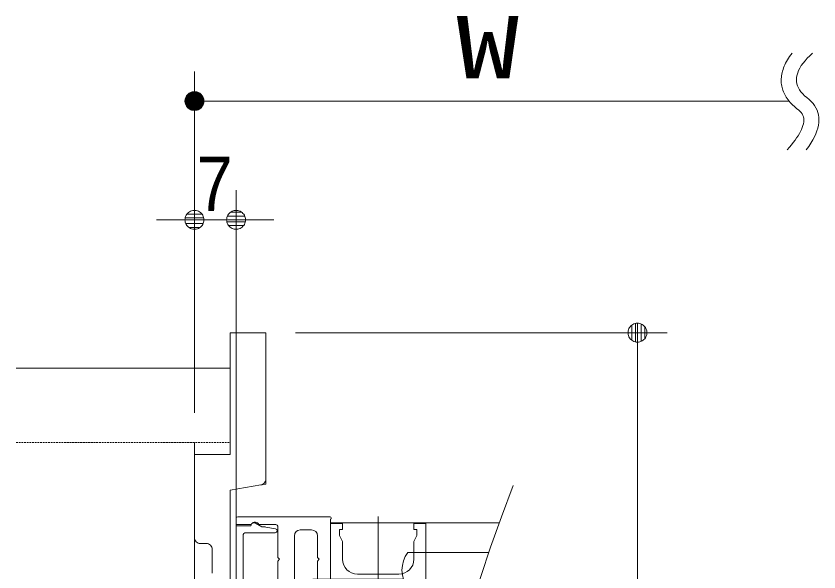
# Model space of a CAD drawing. Units: millimetres, scale not verified. Extents: x -6062 to 6062, y -3045 to 3045.
# Drawn here: x -5392 to -4852, y 1810 to 2184 of the extents above; entities that cross this region are included whole.
import ezdxf
from ezdxf.enums import TextEntityAlignment as Align

# ---------------------------------------------------------------- set-up
doc = ezdxf.new("R2010")
doc.units = ezdxf.units.MM
doc.header["$LTSCALE"] = 20
for name, pattern in [('CHAIN1', [8, 5, -1, 1, -1]), ('DASHED1', [1.8, 1.2, -0.6]), ('DOUBLE_CHAIN1', [8.8, 5, -1, 0.6, -0.6, 0.6, -1])]:
    doc.linetypes.add(name, pattern=pattern)
for name, color, linetype, lineweight in [('0-0_2寸法-1', 7, 'Continuous', 9), ('0-1_0', 7, 'Continuous', 9), ('0-3_2寸法-3', 7, 'Continuous', 9), ('0-4_3一般', 7, 'Continuous', 9)]:
    doc.layers.add(name, color=color, linetype=linetype, lineweight=lineweight)
doc.styles.add('ＭＳ ゴシック', font='')
doc.styles.add('ＭＳ Ｐゴシック', font='')
doc.styles.get('ＭＳ ゴシック').set_extended_font_data('MS Gothic')
doc.styles.get('ＭＳ Ｐゴシック').set_extended_font_data('MS PGothic')

# ---------------------------------------------------------------- blocks, each defined once
blk = doc.blocks.new('_Dot')
at = {"layer": '0-1_0'}
for p, q in [((-10, 0), (-20, 0)), ((9.78, 2), (-9.78, 2)), ((7.99, 6), (-7.99, 6)), ((9.16, -3.98), (-9.16, -3.98)), ((6, -7.98), (-6, -7.98))]:
    blk.add_line(p, q, dxfattribs=at)
for points in [[(10, 0), (9.92, 1.25), (9.69, 2.49), (9.3, 3.68), (8.76, 4.82), (8.09, 5.88), (7.29, 6.85), (6.37, 7.71), (5.36, 8.44), (4.26, 9.05), (3.09, 9.51), (1.87, 9.82), (0.63, 9.98), (-0.63, 9.98), (-1.87, 9.82), (-3.09, 9.51), (-4.26, 9.05), (-5.36, 8.44), (-6.37, 7.71), (-7.29, 6.85), (-8.09, 5.88), (-8.76, 4.82), (-9.3, 3.68), (-9.69, 2.49), (-9.92, 1.25), (-10, 0), (0, 0)], [(-10, 0), (-9.92, -1.25), (-9.69, -2.49), (-9.3, -3.68), (-8.76, -4.82), (-8.09, -5.88), (-7.29, -6.85), (-6.37, -7.71), (-5.36, -8.44), (-4.26, -9.05), (-3.09, -9.51), (-1.87, -9.82), (-0.63, -9.98), (0.63, -9.98), (1.87, -9.82), (3.09, -9.51), (4.26, -9.05), (5.36, -8.44), (6.37, -7.71), (7.29, -6.85), (8.09, -5.88), (8.76, -4.82), (9.3, -3.68), (9.69, -2.49), (9.92, -1.25), (10, 0), (0, 0)]]:
    blk.add_lwpolyline(points, close=True, dxfattribs=at)
blk = doc.blocks.new('グループ-2')
at = {"layer": '0-3_2寸法-3'}
blk.add_line((-61436, 41925.6), (-61467.9, 41880.9), dxfattribs=at)
for points in [[(-61659.7, 43180.9), (-61677, 43158.6), (-61693.2, 43136.4), (-61708.1, 43114.3), (-61721.9, 43092.3), (-61734.5, 43070.3), (-61745.9, 43048.4), (-61756.3, 43026.5), (-61765.6, 43004.9), (-61774, 42983.4), (-61781.4, 42962.1), (-61787.8, 42940.9), (-61793.3, 42919.9), (-61797.8, 42899.1), (-61801.3, 42878.4), (-61803.8, 42858), (-61805.4, 42837.6), (-61806, 42817.5), (-61805.7, 42797.5), (-61804.3, 42777.7), (-61802, 42758), (-61798.8, 42738.6), (-61794.5, 42719.2), (-61789.3, 42700.1), (-61783.1, 42681.1), (-61776, 42662.3), (-61767.8, 42643.7), (-61758.7, 42625.2), (-61748.7, 42606.9), (-61737.6, 42588.7), (-61725.6, 42570.7), (-61712.6, 42552.9), (-61698.7, 42535.3), (-61683.8, 42517.8), (-61667.9, 42500.5), (-61651, 42483.4), (-61633.2, 42466.4), (-61614.4, 42449.6), (-61594.6, 42433), (-61573.9, 42416.5)], [(-61383.4, 43180.9), (-61420.9, 43146.4), (-61454.8, 43112.5), (-61485.2, 43079), (-61512.1, 43046), (-61535.4, 43013.4), (-61555.2, 42981.4), (-61571.4, 42949.8), (-61584.1, 42918.7), (-61593.3, 42888), (-61599, 42857.8), (-61601.1, 42828.2), (-61599.7, 42798.9), (-61594.7, 42770.2), (-61586.2, 42741.9), (-61574.2, 42714.1), (-61558.7, 42686.8), (-61539.6, 42660), (-61517, 42633.6), (-61490.8, 42607.7), (-61461.2, 42582.3), (-61430, 42556.9), (-61402.1, 42530.5), (-61377.5, 42503), (-61356.1, 42474.6), (-61338.2, 42445.2), (-61323.5, 42414.7), (-61312.2, 42383.2), (-61304.2, 42350.7), (-61299.6, 42317.1), (-61298.2, 42282.6), (-61300.2, 42247), (-61305.5, 42210.4), (-61314.2, 42172.8), (-61326.2, 42134.2), (-61341.5, 42094.5), (-61360.1, 42053.8), (-61382.1, 42012.1), (-61407.3, 41969.4), (-61436, 41925.6)], [(-61573.9, 42416.5), (-61554.7, 42399.5), (-61538.5, 42381.6), (-61525.1, 42362.9), (-61514.6, 42343.2), (-61507, 42322.7), (-61502.3, 42301.3), (-61500.6, 42279), (-61501.7, 42255.8), (-61505.8, 42231.8), (-61512.7, 42206.8), (-61522, 42181.1), (-61533.3, 42154.5), (-61546.7, 42127.2), (-61562, 42099.1), (-61579.4, 42070.3), (-61598.8, 42040.7), (-61620.2, 42010.3), (-61643.6, 41979.1), (-61669, 41947.1), (-61696.4, 41914.4), (-61725.8, 41880.9)]]:
    blk.add_lwpolyline(points, dxfattribs=at)
blk = doc.blocks.new('グループ-3')
at = {"layer": '0-3_2寸法-3'}
for p, q in [((-69700, 41336.9), (-69700, 42936.9)), ((-69575.2, 42559.8), (-69824.8, 42559.8)), ((-69576.1, 42563.8), (-69823.9, 42563.8)), ((-69577.1, 42567.8), (-69822.9, 42567.8)), ((-69578, 42571.8), (-69822, 42571.8)), ((-69579, 42575.8), (-69821, 42575.8)), ((-69580.6, 42579.8), (-69819.4, 42579.8)), ((-69582.2, 42583.8), (-69817.8, 42583.8)), ((-69583.9, 42587.8), (-69816.1, 42587.8)), ((-69585.6, 42591.8), (-69814.4, 42591.8)), ((-69587.4, 42595.8), (-69812.6, 42595.8)), ((-69589.9, 42599.8), (-69810.1, 42599.8)), ((-69592.3, 42603.8), (-69807.7, 42603.8)), ((-69594.8, 42607.8), (-69805.2, 42607.8)), ((-69597.3, 42611.8), (-69802.7, 42611.8)), ((-69600.7, 42615.8), (-69799.3, 42615.8)), ((-69604.1, 42619.8), (-69795.9, 42619.8)), ((-69607.5, 42623.8), (-69792.5, 42623.8)), ((-69611.3, 42627.8), (-69788.7, 42627.8)), ((-69615.9, 42631.8), (-69784.1, 42631.8)), ((-69620.6, 42635.8), (-69779.4, 42635.8)), ((-69625.3, 42639.8), (-69774.7, 42639.8)), ((-69631.9, 42643.8), (-69768.1, 42643.8)), ((-69638.4, 42647.8), (-69761.6, 42647.8)), ((-69646.2, 42651.8), (-69753.8, 42651.8)), ((-69655.8, 42655.8), (-69744.2, 42655.8)), ((-69668.9, 42659.8), (-69731.1, 42659.8)), ((-69696.8, 42663.8), (-69703.2, 42663.8)), ((-69573, 42535.8), (-69827, 42535.8)), ((-69573.1, 42539.8), (-69826.9, 42539.8)), ((-69573.3, 42531.8), (-69826.7, 42531.8)), ((-69573.4, 42543.8), (-69826.6, 42543.8)), ((-69573.6, 42527.8), (-69826.4, 42527.8)), ((-69573.7, 42547.8), (-69826.3, 42547.8)), ((-69573.9, 42523.8), (-69826.1, 42523.8)), ((-69574, 42551.8), (-69826, 42551.8)), ((-69574.2, 42519.8), (-69825.8, 42519.8)), ((-69574.4, 42555.8), (-69825.6, 42555.8)), ((-69574.7, 42515.8), (-69825.3, 42515.8)), ((-69575.7, 42511.8), (-69824.3, 42511.8)), ((-69576.7, 42507.8), (-69823.3, 42507.8)), ((-69577.6, 42503.8), (-69822.4, 42503.8)), ((-69578.6, 42499.8), (-69821.4, 42499.8)), ((-69579.9, 42495.8), (-69820.1, 42495.8)), ((-69581.5, 42491.8), (-69818.5, 42491.8)), ((-69583.2, 42487.8), (-69816.8, 42487.8)), ((-69584.8, 42483.8), (-69815.2, 42483.8)), ((-69586.5, 42479.8), (-69813.5, 42479.8)), ((-69588.8, 42475.8), (-69811.2, 42475.8)), ((-69591.3, 42471.8), (-69808.7, 42471.8)), ((-69593.7, 42467.8), (-69806.3, 42467.8)), ((-69596.2, 42463.8), (-69803.8, 42463.8)), ((-69599.2, 42459.8), (-69800.8, 42459.8)), ((-69602.6, 42455.8), (-69797.4, 42455.8)), ((-69606, 42451.8), (-69794, 42451.8)), ((-61700, 42536.9), (-69700, 42536.9)), ((-69609.5, 42447.8), (-69790.5, 42447.8)), ((-69613.9, 42443.8), (-69786.1, 42443.8)), ((-69618.6, 42439.8), (-69781.4, 42439.8)), ((-69623.3, 42435.8), (-69776.7, 42435.8)), ((-69629, 42431.8), (-69771, 42431.8)), ((-69635.5, 42427.8), (-69764.5, 42427.8)), ((-69642.1, 42423.8), (-69757.9, 42423.8)), ((-69651.6, 42419.8), (-69748.4, 42419.8)), ((-69661.6, 42415.8), (-69738.4, 42415.8)), ((-69678.3, 42411.8), (-69721.7, 42411.8))]:
    blk.add_line(p, q, dxfattribs=at)
blk.add_circle((-69700, 42536.9), 127.1, dxfattribs=at)
blk.add_circle((-69700, 42536.9), 127.1, dxfattribs=at)
blk.add_blockref('グループ-2', (0, 0), dxfattribs=at)
at = {"layer": '0-3_2寸法-3', "style": 'ＭＳ ゴシック', "width": 1.5}
blk.add_text('W', height=836.9, dxfattribs=at).set_placement((-66180.9, 42593.7), align=Align.BOTTOM_LEFT)
blk = doc.blocks.new('グループ-122')
at = {"layer": '0-4_3一般'}
for p, q in [((-69140, 36832.9), (-69140, 36912.9)), ((-67876, 36936.9), (-69116, 36936.9)), ((-67868, 35832.9), (-67868, 36904.9)), ((-67868, 34136.9), (-67868, 36856.9)), ((-67868, 36856.9), (-65599.3, 36856.9)), ((-67868, 35964.9), (-67868, 36844.9)), ((-67868, 36844.9), (-67708, 36844.9)), ((-67860, 36918.7), (-67860, 36920.9)), ((-67708, 36844.9), (-67708, 36764.9)), ((-67228, 36939.6), (-67228, 35747.6)), ((-66748, 36844.9), (-66588, 36844.9)), ((-66748, 36844.9), (-66748, 36764.9)), ((-66588, 36844.9), (-66588, 35964.9)), ((-68943.9, 36832.9), (-69140, 36832.9)), ((-68604, 36832.9), (-68833.4, 36832.9)), ((-68607.3, 36772.7), (-68740.2, 36799.3)), ((-68588, 36744.9), (-68588, 36749.2)), ((-68580, 36808.9), (-68580, 36388.9)), ((-68276, 36760.9), (-68124, 36760.9)), ((-67748, 36764.9), (-67748, 36684.9)), ((-67708, 36764.9), (-67748, 36764.9)), ((-66748, 36764.9), (-66708, 36764.9)), ((-66708, 36764.9), (-66708, 36684.9)), ((-69044, 35936.9), (-69044, 36696.9)), ((-69020, 36720.9), (-68612, 36720.9)), ((-68356, 36680.9), (-68356, 36092.9)), ((-68044, 36680.9), (-68044, 36388.9)), ((-67748, 36684.9), (-67708, 36604.9)), ((-66708, 36684.9), (-66748, 36604.9)), ((-67708, 36604.9), (-67708, 36364.9)), ((-66748, 36604.9), (-66748, 36364.9)), ((-65739.3, 36456.9), (-66828, 36456.9)), ((-68556, 36364.9), (-68580, 36388.9)), ((-68580, 36340.9), (-68556, 36364.9)), ((-68580, 36340.9), (-68580, 36036.9)), ((-68020, 36364.9), (-68044, 36388.9)), ((-68044, 36340.9), (-68020, 36364.9)), ((-68044, 36340.9), (-68044, 36092.9)), ((-68108, 36000.9), (-68108, 36096.9)), ((-67868, 36096.9), (-67548, 36096.9)), ((-67548, 36096.9), (-67468, 36096.9)), ((-66948, 36164.9), (-67508, 36164.9)), ((-67468, 36096.9), (-67468, 35836.3)), ((-67468, 36096.9), (-66889.6, 36096.9)), ((-68932, 36012.9), (-68604, 36012.9)), ((-68276, 36012.9), (-68124, 36012.9)), ((-68116, 35996.9), (-67988, 35996.9)), ((-68116, 35956.9), (-68116, 35996.9)), ((-67988, 35996.9), (-67988, 35956.9)), ((-67988, 35996.9), (-67972, 35996.9)), ((-67252, 36016.9), (-67252, 35808.9)), ((-67052, 36016.9), (-67252, 36016.9)), ((-67052, 36016.9), (-67052, 35736.9)), ((-66854.4, 36016.9), (-67052, 36016.9)), ((-65895.2, 35976.9), (-66828, 35976.9)), ((-66492, 35976.9), (-66492, 35920.9)), ((-69012, 35932.9), (-69012, 35060.9)), ((-68116, 35816.9), (-68116, 35956.9)), ((-67988, 35816.9), (-67988, 35956.9)), ((-66668, 35884.9), (-67788, 35884.9)), ((-66668, 35496.9), (-66668, 35880.9)), ((-66628, 35920.9), (-65912.5, 35920.9)), ((-69044, 35176.9), (-69044, 35816.9)), ((-68812, 35756.9), (-68812, 35236.9)), ((-68116, 35776.9), (-68116, 35816.9)), ((-67988, 35776.9), (-68116, 35776.9)), ((-68116, 35776.9), (-68116, 35216.9)), ((-67988, 35816.9), (-67988, 35776.9)), ((-67988, 35776.9), (-67988, 35216.9)), ((-67972, 35776.9), (-67972, 35216.9)), ((-67892, 35816.9), (-67884, 35816.9)), ((-67868, 35774), (-67868, 35776.9)), ((-67548, 35774), (-67868, 35774)), ((-67468.1, 35833.5), (-67468, 35836.3)), ((-67372, 35808.9), (-67183.2, 35808.9)), ((-67372, 35798.2), (-67372, 35808.9)), ((-67156, 35808.9), (-67183.2, 35808.9)), ((-67132, 35784.9), (-67132, 35208.9)), ((-67132, 35736.9), (-67052, 35736.9)), ((-67468, 35576.9), (-67372, 35576.9)), ((-68821.4, 35496.9), (-69301.4, 35496.9)), ((-68556, 35496.9), (-69177.9, 35496.9)), ((-66628, 35496.9), (-66668, 35496.9)), ((-66668, 35456.9), (-66668, 35496.9)), ((-66628, 35496.9), (-66036, 35496.9)), ((-66628, 35456.9), (-66047, 35456.9)), ((-67468, 35416.9), (-67372, 35416.9)), ((-68116, 35176.9), (-68116, 35216.9)), ((-67972, 35216.9), (-67868, 35216.9)), ((-67972, 35216.9), (-67972, 34992.9)), ((-67868, 35219.8), (-67548, 35219.8)), ((-67868, 35216.9), (-67868, 35219.8)), ((-67868, 34896.9), (-67868, 35216.9)), ((-67228, 35246.1), (-67228, 34054.1)), ((-67052, 35256.9), (-67132, 35256.9)), ((-67052, 35256.9), (-67052, 34976.9)), ((-68732, 35156.9), (-67908, 35156.9)), ((-68116, 35036.9), (-68116, 35176.9)), ((-67988, 35036.9), (-67988, 35176.9)), ((-67908, 35156.9), (-67908, 35160.9)), ((-67892, 35176.9), (-67884, 35176.9)), ((-67868, 35160.9), (-67868, 34088.9)), ((-67788, 35108.9), (-66668, 35108.9)), ((-67468.1, 35160.2), (-67468, 35157.5)), ((-67372, 35195.5), (-67372, 35205.4)), ((-67372, 35184.9), (-67372, 34976.9)), ((-67252, 35184.9), (-67252, 34976.9)), ((-67183.2, 35184.9), (-67156, 35184.9)), ((-69044, 34296.9), (-69044, 35056.9)), ((-68116, 34996.9), (-68116, 35036.9)), ((-67988, 35036.9), (-67988, 34996.9)), ((-67868, 34148.9), (-67868, 35028.9)), ((-66828, 35016.9), (-66159.5, 35016.9)), ((-66146.1, 35072.9), (-66628, 35072.9)), ((-66588, 35028.9), (-66588, 34148.9)), ((-66492, 35072.9), (-66492, 35016.9)), ((-68932, 34980.9), (-68604, 34980.9)), ((-68580, 34652.9), (-68580, 34956.9)), ((-68356, 34312.9), (-68356, 34900.9)), ((-68276, 34980.9), (-68124, 34980.9)), ((-67988, 34996.9), (-68116, 34996.9)), ((-67972, 34992.9), (-68108, 34992.9)), ((-68108, 34896.9), (-68108, 34992.9)), ((-67868, 34896.9), (-68108, 34896.9)), ((-68044, 34652.9), (-68044, 34900.9)), ((-67988, 34996.9), (-67972, 34996.9)), ((-67868, 34896.9), (-67548, 34896.9)), ((-67468, 34896.9), (-66889.6, 34896.9)), ((-67252, 34976.9), (-67372, 34976.9)), ((-67052, 34976.9), (-67252, 34976.9)), ((-66854.4, 34976.9), (-67052, 34976.9)), ((-67508, 34828.9), (-66948, 34828.9)), ((-68556, 34628.9), (-68580, 34652.9)), ((-68580, 34604.9), (-68556, 34628.9)), ((-68580, 34184.9), (-68580, 34604.9)), ((-68020, 34628.9), (-68044, 34652.9)), ((-68044, 34604.9), (-68020, 34628.9)), ((-68044, 34312.9), (-68044, 34604.9)), ((-67708, 34628.9), (-67708, 34388.9)), ((-66748, 34628.9), (-66748, 34388.9)), ((-66828, 34536.9), (-66263.3, 34536.9)), ((-67708, 34388.9), (-67748, 34308.9)), ((-66748, 34388.9), (-66708, 34308.9)), ((-68612, 34272.9), (-69020, 34272.9)), ((-68588, 34244.6), (-68588, 34248.9)), ((-67748, 34308.9), (-67748, 34228.9)), ((-66708, 34308.9), (-66708, 34228.9)), ((-68943.9, 34160.9), (-69140, 34160.9)), ((-69140, 34160.9), (-69140, 34080.9)), ((-68604, 34160.9), (-68833.4, 34160.9)), ((-68740.2, 34194.4), (-68607.3, 34221)), ((-68276, 34232.9), (-68124, 34232.9)), ((-67708, 34148.9), (-67868, 34148.9)), ((-67868, 34136.9), (-66331.7, 34136.9)), ((-67748, 34228.9), (-67708, 34228.9)), ((-67708, 34228.9), (-67708, 34148.9)), ((-66748, 34228.9), (-66748, 34148.9)), ((-66708, 34228.9), (-66748, 34228.9)), ((-66588, 34148.9), (-66748, 34148.9)), ((-67876, 34056.9), (-69116, 34056.9)), ((-67860, 34075), (-67860, 34072.9))]:
    blk.add_line(p, q, dxfattribs=at)
at = {"layer": '0-4_3一般', "linetype": 'CHAIN1'}
blk.add_line((-69969.9, 35496.9), (-66036, 35496.9), dxfattribs=at)
at = {"layer": '0-4_3一般'}
for points in [[(-68755.9, 36800.9), (-68792.3, 36800.9), (-68880, 36851.5)], [(-68940, 36816.9), (-69140, 36816.9), (-69140, 34176.9), (-68940, 34176.9)], [(-68108, 36000.9), (-67972, 36000.9), (-67972, 35776.9), (-67868, 35776.9), (-67868, 36096.9), (-68108, 36096.9)], [(-67252, 36016.9), (-67372, 36016.9), (-67372, 35808.9)], [(-69044, 35816.9), (-69020, 35816.9), (-69020, 35936.9), (-69044, 35936.9)], [(-68732, 35836.9), (-67908, 35836.9), (-67908, 35832.9)], [(-67468, 35836.3), (-67468, 35157.5), (-67468, 34896.9), (-67548, 34896.9)], [(-67548, 35774), (-67545.2, 35774.2), (-67542.5, 35774.6), (-67539.7, 35774.9), (-67537, 35775.4), (-67534.2, 35775.9), (-67531.5, 35776.5), (-67528.8, 35777.2), (-67526.1, 35777.9), (-67523.4, 35778.7), (-67520.7, 35779.6), (-67518, 35780.5), (-67515.3, 35781.5), (-67512.6, 35782.6), (-67510, 35783.8), (-67507.3, 35785), (-67504.7, 35786.3), (-67502, 35787.7), (-67499.4, 35789.1), (-67496.8, 35790.7), (-67494.2, 35792.3), (-67491.6, 35793.9), (-67489.2, 35795.6), (-67486.9, 35797.4), (-67484.8, 35799.2), (-67482.7, 35801.1), (-67480.8, 35803), (-67479.1, 35805), (-67477.5, 35807.1), (-67475.9, 35809.2), (-67474.6, 35811.4), (-67473.3, 35813.6), (-67472.2, 35815.9), (-67471.2, 35818.2), (-67470.4, 35820.6), (-67469.7, 35823.1), (-67469.1, 35825.6), (-67468.6, 35828.2), (-67468.3, 35830.8), (-67468.1, 35833.5)], [(-67372, 35205.4), (-67372, 35788.3), (-67372, 35798.2)], [(-66668, 35112.9), (-66668, 35456.9), (-66628, 35456.9)], [(-68116, 35216.9), (-67988, 35216.9), (-67988, 35176.9)], [(-67548, 35219.8), (-67545.2, 35219.5), (-67542.5, 35219.2), (-67539.7, 35218.8), (-67537, 35218.4), (-67534.2, 35217.9), (-67531.5, 35217.3), (-67528.8, 35216.6), (-67526.1, 35215.9), (-67523.4, 35215.1), (-67520.7, 35214.2), (-67518, 35213.2), (-67515.3, 35212.2), (-67512.6, 35211.1), (-67510, 35210), (-67507.3, 35208.7), (-67504.7, 35207.4), (-67502, 35206.1), (-67499.4, 35204.6), (-67496.8, 35203.1), (-67494.2, 35201.5), (-67491.6, 35199.9), (-67489.2, 35198.2), (-67486.9, 35196.4), (-67484.8, 35194.6), (-67482.7, 35192.7), (-67480.8, 35190.7), (-67479.1, 35188.7), (-67477.5, 35186.7), (-67475.9, 35184.6), (-67474.6, 35182.4), (-67473.3, 35180.2), (-67472.2, 35177.9), (-67471.2, 35175.5), (-67470.4, 35173.1), (-67469.7, 35170.7), (-67469.1, 35168.1), (-67468.6, 35165.6), (-67468.3, 35162.9), (-67468.1, 35160.2)], [(-69044, 35056.9), (-69020, 35056.9), (-69020, 35176.9), (-69044, 35176.9)], [(-67183.2, 35184.9), (-67372, 35184.9), (-67372, 35195.5)], [(-68880, 34142.2), (-68792.3, 34192.9), (-68755.9, 34192.9)]]:
    blk.add_lwpolyline(points, dxfattribs=at)
for centre, radius, start, end in [((-69116, 36912.9), 24, 90, 180), ((-68943.9, 36848.9), 16, 270, 326.25101), ((-68900, 36816.9), 40, 60, 180), ((-68884, 36808.9), 56, 25.37693, 146.25101), ((-67876, 36920.9), 16, 0, 90), ((-67876, 36918.7), 16, 300, 0), ((-68755.9, 36720.9), 80, 78.69007, 90), ((-68612, 36744.9), 24, 270, 0), ((-68612, 36749.2), 24, 0, 78.69007), ((-68604, 36808.9), 24, 0, 90), ((-68276, 36680.9), 80, 90, 180), ((-68124, 36680.9), 80, 0, 90), ((-69020, 36696.9), 24, 90, 180), ((-66508, 36216.9), 400, 143.1301, 216.8699), ((-67508, 36364.9), 200, 180, 270), ((-66948, 36364.9), 200, 270, 0), ((-68276, 36092.9), 80, 180, 270), ((-68124, 36092.9), 80, 270, 0), ((-68932, 35932.9), 80, 90, 180), ((-68604, 36036.9), 24, 270, 0), ((-67788, 35964.9), 80, 180, 270), ((-66668, 35964.9), 80, 270, 0), ((-66628, 35880.9), 40, 90, 180), ((-68732, 35756.9), 80, 90, 180), ((-67892, 35832.9), 16, 180, 270), ((-67884, 35832.9), 16, 270, 0), ((-67156, 35784.9), 24, 0, 90), ((-68732, 35236.9), 80, 180, 270), ((-67892, 35160.9), 16, 90, 180), ((-67884, 35160.9), 16, 0, 90), ((-67788, 35028.9), 80, 90, 180), ((-67156, 35208.9), 24, 270, 0), ((-66628, 35112.9), 40, 180, 270), ((-66668, 35028.9), 80, 0, 90), ((-68932, 35060.9), 80, 180, 270), ((-66508, 34776.9), 400, 143.1301, 216.8699), ((-68604, 34956.9), 24, 0, 90), ((-68276, 34900.9), 80, 90, 180), ((-68124, 34900.9), 80, 0, 90), ((-67508, 34628.9), 200, 90, 180), ((-66948, 34628.9), 200, 0, 90), ((-69020, 34296.9), 24, 180, 270), ((-68612, 34248.9), 24, 0, 90), ((-68612, 34244.6), 24, 281.30993, 0), ((-68276, 34312.9), 80, 180, 270), ((-68124, 34312.9), 80, 270, 0), ((-68943.9, 34144.9), 16, 33.74899, 90), ((-68900, 34176.9), 40, 180, 300), ((-68884, 34184.9), 56, 213.74899, 334.62307), ((-68755.9, 34272.9), 80, 270, 281.30993), ((-68604, 34184.9), 24, 270, 0), ((-69116, 34080.9), 24, 180, 270), ((-67876, 34072.9), 16, 270, 0), ((-67876, 34075), 16, 0, 60)]:
    blk.add_arc(centre, radius, start, end, dxfattribs=at)
blk = doc.blocks.new('グループ-123')
at = {"layer": '0-4_3一般'}
blk.add_line((-65570.9, 36935.5), (-65412.3, 37356.9), dxfattribs=at)
for points in [[(-66122.4, 26196.9), (-66006.4, 26542.8), (-65901.9, 26879.7), (-65808.9, 27207.5), (-65727.3, 27526.2), (-65657.3, 27835.8), (-65598.8, 28136.3), (-65551.7, 28427.8), (-65516.2, 28710.1), (-65492.1, 28983.4), (-65479.5, 29247.6), (-65478.4, 29502.7), (-65488.8, 29748.8), (-65510.7, 29985.7), (-65544.1, 30213.6), (-65588.9, 30432.4), (-65645.3, 30642.1), (-65713.1, 30842.7), (-65792.5, 31034.3), (-65883.3, 31216.7), (-65985.6, 31390.1), (-66086.9, 31565.4), (-66174.4, 31753.7), (-66248.3, 31954.9), (-66308.5, 32169), (-66355, 32396.1), (-66387.9, 32636.2), (-66407.1, 32889.2), (-66412.6, 33155.2), (-66404.5, 33434.1), (-66382.6, 33726), (-66347.1, 34030.8), (-66297.9, 34348.5), (-66235.1, 34679.2), (-66158.6, 35022.9), (-66068.4, 35379.5), (-65964.5, 35749.1), (-65847, 36131.6), (-65715.8, 36527.1), (-65570.9, 36935.5)], [(-66381.4, 33736.9), (-69100, 33736.9), (-69100, 30216.9), (-65545.3, 30216.9), (-69100, 30216.9), (-69100, 26696.9), (-65957.9, 26696.9)]]:
    blk.add_lwpolyline(points, dxfattribs=at)
blk.add_blockref('グループ-122', (0, 0), dxfattribs=at)
blk = doc.blocks.new('グループ-124')
at = {"layer": '0-4_3一般'}
for p, q in [((-68740, 37444.7), (-68740, 39416.9)), ((-72100, 38936.9), (-69220, 38936.9)), ((-69700, 37936.9), (-69700, 26176.9)), ((-69700, 36656.9), (-69700, 37776.9)), ((-69700, 37776.9), (-69220, 37776.9)), ((-68806.8, 37365.7), (-69220, 37296.9)), ((-69220, 35912.9), (-69220, 37296.9)), ((-69540, 36576.9), (-69620, 36576.9)), ((-69460, 36176.9), (-69460, 36496.9))]:
    blk.add_line(p, q, dxfattribs=at)
at = {"layer": '0-4_3一般', "linetype": 'DASHED1'}
blk.add_line((-72100, 37936.9), (-69220, 37936.9), dxfattribs=at)
at = {"layer": '0-4_3一般', "linetype": 'DOUBLE_CHAIN1'}
for p in [(-68806.8, 37365.7), (-68740, 37444.7)]:
    blk.add_line(p, (-68740, 37376.9), dxfattribs=at)
at = {"layer": '0-4_3一般'}
blk.add_lwpolyline([(-69220, 37776.9), (-69220, 39416.9), (-68740, 39416.9)], dxfattribs=at)
for centre, start, end in [((-68820, 37444.7), 279.46232, 319.73116), ((-68820, 37444.7), 319.73116, 0), ((-69620, 36656.9), 180, 225), ((-69620, 36656.9), 225, 270), ((-69540, 36496.9), 45, 90), ((-69540, 36496.9), 0, 45)]:
    blk.add_arc(centre, 80, start, end, dxfattribs=at)
blk.add_blockref('グループ-123', (0, 0), dxfattribs=at)

msp = doc.modelspace()

# ---------------------------------------------------------------- linework, layer by layer
at = {"layer": '0-0_2寸法-1'}
for p, q in [((-5272.5, 1916.84), (-5272.5, 2066.84)), ((-5244.5, 1513.64), (-5244.5, 2066.84)), ((-5285.21, 2046.84), (-5297.92, 2046.84)), ((-5244.5, 2046.84), (-5272.5, 2046.84)), ((-5231.79, 2046.84), (-5219.08, 2046.84)), ((-5204.5, 1970.84), (-4954.5, 1970.84)), ((-4974.5, 1958.13), (-4974.5, 1247.56))]:
    msp.add_line(p, q, dxfattribs=at)

# ---------------------------------------------------------------- block references
at = {"layer": '0-0_2寸法-1', "xscale": 0.6356201, "yscale": 0.6356201}
msp.add_blockref('_Dot', (-5272.5, 2046.84), dxfattribs=at)
for p, rotation in [((-5244.5, 2046.84), 180), ((-4974.5, 1970.84), 90)]:
    msp.add_blockref('_Dot', p, dxfattribs=dict(at, rotation=rotation))
at = {"layer": '0-3_2寸法-3', "xscale": 0.05, "yscale": 0.05}
msp.add_blockref('グループ-3', (-1787.5, 0), dxfattribs=at)
at = {"layer": '0-4_3一般', "xscale": 0.05, "yscale": 0.05}
msp.add_blockref('グループ-124', (-1787.5, 0), dxfattribs=at)

# ---------------------------------------------------------------- texts
at = {"layer": '0-0_2寸法-1', "style": 'ＭＳ Ｐゴシック', "width": 0.9}
msp.add_text('7', height=36.66, dxfattribs=at).set_placement((-5270.9, 2041.79), align=Align.BOTTOM_LEFT)

doc.saveas('drawing.dxf')
